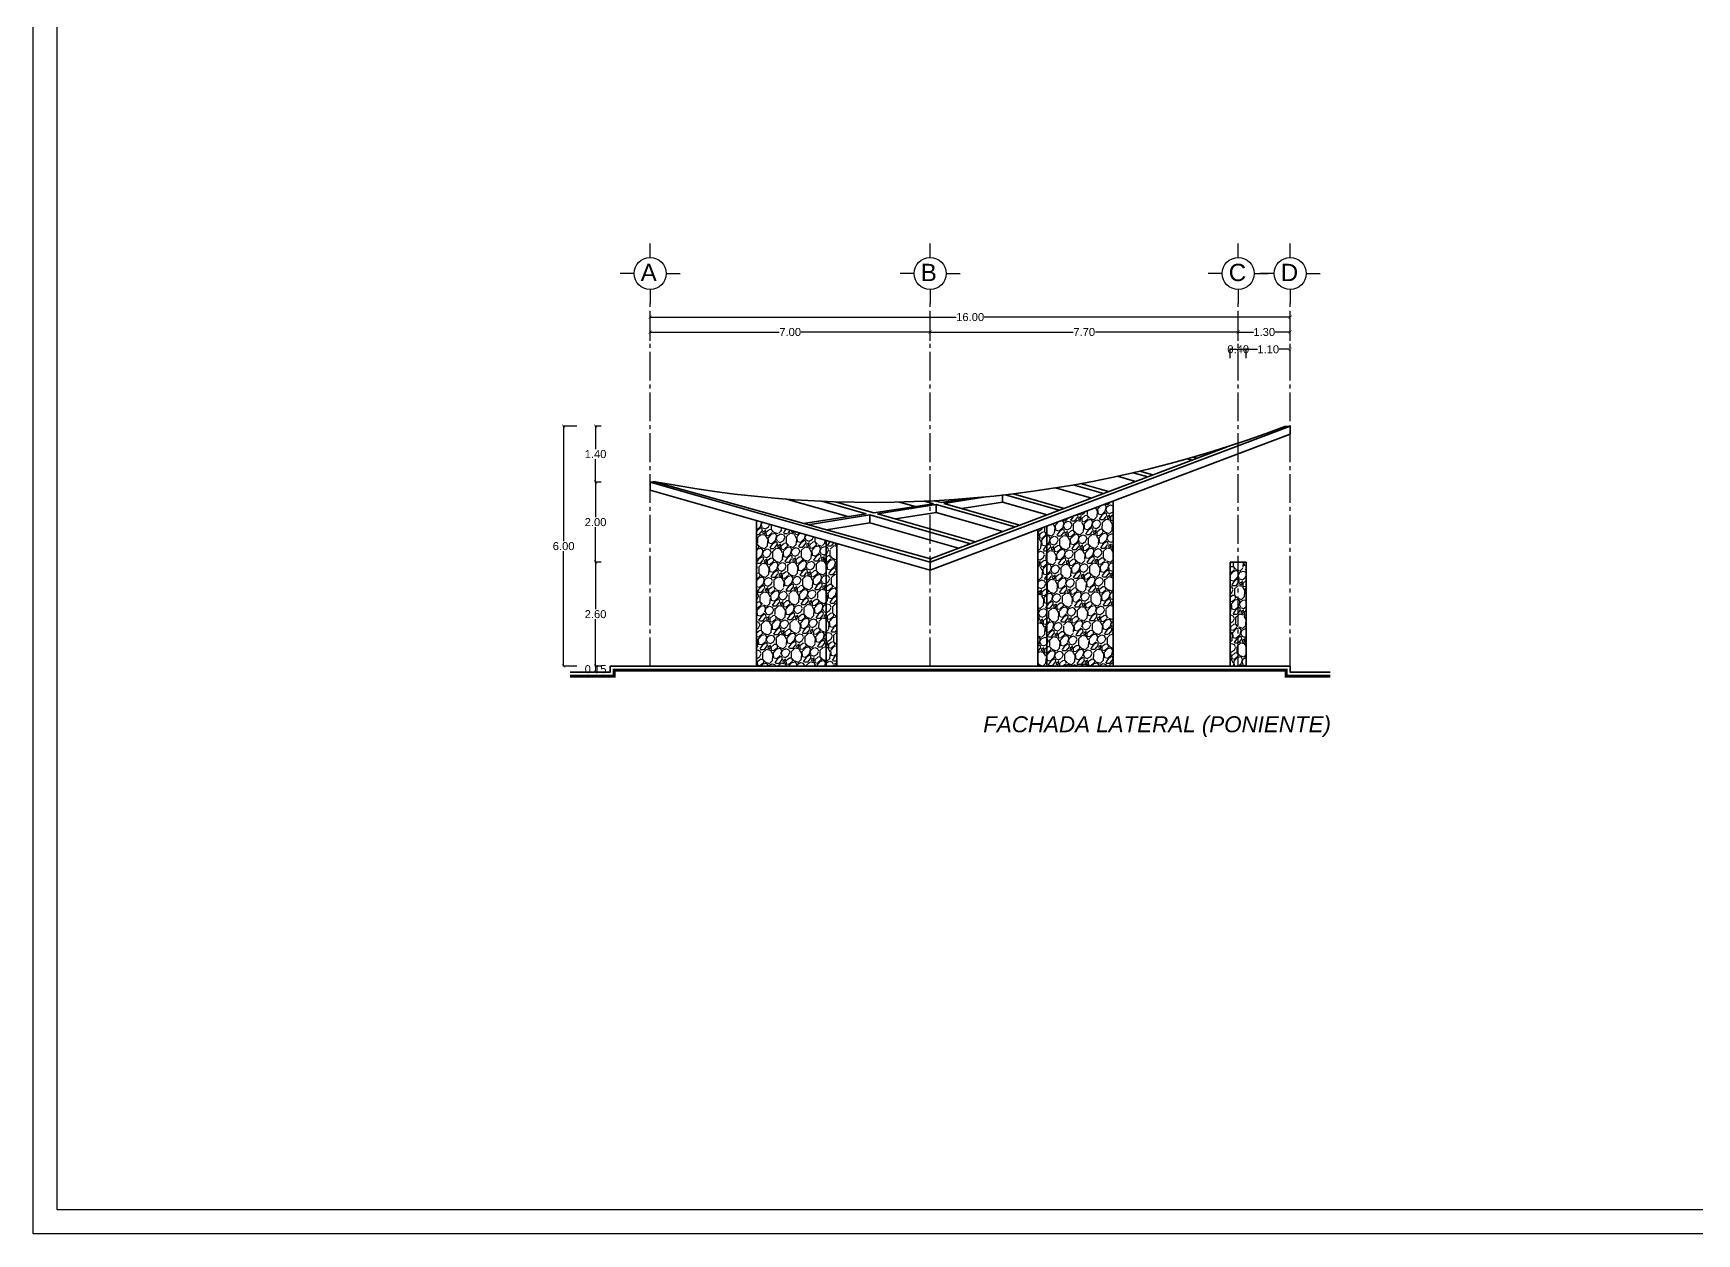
# Model space of a CAD drawing. Header units: millimetres. Extents: x 525387 to 527545, y 2235066 to 2235448.
# Drawn here: x 525706.13 to 525747.71, y 2235081.03 to 2235111.03 of the extents above; entities that cross this region are included whole.
import ezdxf

# ---------------------------------------------------------------- set-up
doc = ezdxf.new("R2010")
doc.units = ezdxf.units.MM
doc.linetypes.add('ACAD_ISO04W100', pattern=[30, 24, -3, 0, -3])
for name, color, linetype in [('auxiliar', 6, 'Continuous'), ('COTAS', 2, 'Continuous'), ('EJES', 1, 'Continuous'), ('pie de plano', 7, 'Continuous')]:
    doc.layers.add(name, color=color, linetype=linetype)
doc.layers.add('muro', color=5, linetype='Continuous', lineweight=35)
doc.styles.add('ARIAL', font='ariali.ttf')
doc.styles.get("Standard").update_dxf_attribs({"font": 'arial.ttf'})
doc.styles.add('STYLE1', font='arial.ttf')
doc.dimstyles.new('ISO-25', dxfattribs={"dimtxt": 0.04, "dimasz": 0.02, "dimexe": 0.02, "dimexo": 0.02, "dimgap": 0.02, "dimtad": 0, "dimtih": 1, "dimtoh": 1, "dimzin": 1, "dimdsep": 46, "dimtxsty": 'Standard', "dimcen": 0.02, "dimazin": 0, "dimtfac": 1, "dimtmove": 0, "dimatfit": 3, "dimfxl": 1, "dimarcsym": 0})
pattern_1 = [(275.5327875, (5.498724, -5.006875), (0.627357439933, -6.0848749077168), [0.068344288, -6.76609672791]), (232.489741, (5.505314, -5.0749), (3.74217211171566, 4.83894904770595), [0.117280944, -11.6108097787]), (180.0304471, (5.4339, -5.167933), (7.55191396506246, -0.027193092701), [0.082696304, -8.18694455882]), (314.793689, (5.393768, -5.399816), (-7.15006420507568, 7.2360379948762), [0.106800904, -10.57328748515]), (340.35365418, (5.469016, -5.475607), (-6.2112252961209, 2.2435454799991), [0.10472674, -10.36796154907]), (44.793689, (5.567646, -5.510818), (-7.2360379948762, -7.15006420507568), [0.106800904, -10.57328748515]), (85.21424047, (5.643437, -5.43557), (-0.71333122817366, -8.30122729232891), [0.141238732, -13.98262306285]), (119.77532837, (5.65522, -5.294825), (-5.84096313304669, 10.17011610938574), [0.133343904, -13.20105132038]), (168.94956562, (5.589002, -5.179085), (-7.61508915936497, 1.46264455522276), [0.1071626, -10.60910913974]), (222.7563583, (5.483826, -5.158545), (4.1484163959916, 3.7781542326201), [0.122342656, -5.99478739]), (269.9174378, (5.393996, -5.241601), (0.00439450178039, -8.26963969519556), [0.158215584, -15.66335450244]), (186.33407483, (5.737153, -5.032337), (-4.6494234474248, -0.5641822458481), [0.054000908, -5.34611316487]), (218.9892344, (5.683482, -5.038295), (5.2092111913373, 4.184398494892), [0.102736396, -10.17092779941]), (272.52, (5.60363, -5.10293), (0.37465666362, -0.343069066526), [0.071841868, -0.64657862169]), (250.71859051, (5.534655, -5.08799), (0.9660320055696, 2.5594214510715), [0.038688264, -3.83012447378]), (339.32140949, (5.52188, -5.12451), (-1.467039057425, 0.654550535856), [0.054713124, -2.680950598]), (78.48375653, (5.57307, -5.14383), (0.279893872407, 1.8101081238946), [0.088863932, -2.87325963058]), (209.08505118, (5.59081, -5.05676), (1.060794796648, 0.406244260766), [0.064257428, -1.54217962337]), (63.909540334, (5.3229, -5.34181), (2.30672067440093, 4.77577383575602), [0.0900176, -8.91176533451]), (117.86617594, (5.36249, -5.260965), (2.7489470335214, -5.27238638634466), [0.075519788, -7.47644313564]), (340.71859051, (5.51588, -4.98814), (-2.5594214510734, 0.9660320055703), [0.07737602, -3.79143671778]), (31.13045967, (5.588914, -5.013692), (-4.55466065591842, -2.71735943692163), [0.0900176, -8.91176533451]), (26.96395478, (5.555187, -5.554513), (-2.4646586598633, -1.1871451850388), [0.08680704, -4.25354686262]), (342.2951406, (5.632557, -5.515152), (-5.8365686334529, 1.90047641053246), [0.072734424, -7.20071867614]), (114.32140949, (5.893965, -5.327464), (-1.1871451851936, 2.4646586597888), [0.07737602, -3.79143671778]), (64.87402464, (5.862097, -5.256955), (-2.96127120995616, -6.24281289332642), [0.085156548, -8.43047519604]), (116.96395478, (5.72586, -5.511046), (1.1871451850216, -2.4646586598716), [0.04340352, -4.29695038262]), (148.829932474, (5.87338, -5.34994), (-1.8416957209974, 0.997619602484), [0.02590292, -2.5643989929]), (213.483756532, (5.85122, -5.33654), (1.403863863194, 0.780900924328), [0.10472674, -1.98981091781]), (233.52900596, (5.76387, -5.394315), (3.0560340014226, 4.0896357028647), [0.0970534, -9.60827297267]), (351.21006753, (5.60679, -5.1747), (-1.092382393783, 0.311481469357), [0.073264776, -1.75835527194]), (40.67722659, (5.679191, -5.185902), (6.58148745787151, 5.68302514879875), [0.127911352, -12.66320181301]), (108.4653959, (5.7762, -5.10253), (1.2503203791624, -3.9001101201699), [0.052301648, -5.17787846362]), (137.52, (5.75963, -5.0529), (-0.71772573014, -0.03158759709), [0.03048, -0.47752]), (167.77643716, (5.74577, -5.391516), (3.9948729113644, -0.90285681148575), [0.070573392, -6.98678815464]), (95.5327875, (5.676796, -5.376573), (-0.6273574399117, 6.08487490771884), [0.136688576, -6.69775243991]), (47.52, (5.6636, -5.2405), (-0.03158759709, 0.71772573014), [0.13208, -0.37592]), (12.8248465, (5.752815, -5.14311), (6.05328730985253, 1.3450831737769), [0.080321912, -7.95186334483]), (301.5746041, (5.83113, -5.12528), (1.155557587977, -1.7469329296997), [0.073965816, -3.62433000775]), (255.16597536, (5.869863, -5.188297), (-2.7717456285411, -10.5491672738024), [0.12042902, -11.92249288459]), (222.94607874, (5.83903, -5.304713), (-4.83455452844896, -4.5274675605078), [0.127405892, -12.61316929125])]

# ---------------------------------------------------------------- blocks, each defined once
blk = doc.blocks.new('_ArchTick')
at = {"color": 0, "linetype": 'ByBlock', "lineweight": 0, "const_width": 0.15}
blk.add_lwpolyline([(-0.5, -0.5), (0.5, 0.5)], dxfattribs=at)
blk = doc.blocks.new('*D353')
at = {"layer": 'COTAS', "color": 0, "linetype": 'Continuous', "lineweight": -2, "transparency": 16777216}
for p, q in [((525720.329, 2235095.216), (525720.167, 2235095.216)), ((525720.187, 2235095.216), (525720.187, 2235095.066)), ((525720.329, 2235095.066), (525720.167, 2235095.066))]:
    blk.add_line(p, q, dxfattribs=at)
at = {"layer": 'Defpoints', "color": 0, "linetype": 'Continuous', "transparency": 16777216}
for p in [(525720.349, 2235095.216), (525720.187, 2235095.066), (525720.349, 2235095.066)]:
    blk.add_point(p, dxfattribs=at)
at = {"layer": 'COTAS', "color": 0, "linetype": 'Continuous', "lineweight": -2, "transparency": 16777216, "xscale": 0.08, "yscale": 0.08, "zscale": 0.08}
for p, rotation in [((525720.187, 2235095.216), 90), ((525720.187, 2235095.066), 270)]:
    blk.add_blockref('_ArchTick', p, dxfattribs=dict(at, rotation=rotation))
at = {"layer": 'COTAS', "color": 0, "linetype": 'Continuous', "lineweight": -3, "transparency": 16777216, "insert": (525720.187, 2235095.141), "char_height": 0.2, "attachment_point": 5}
blk.add_mtext('0.15', dxfattribs=at)
blk = doc.blocks.new('*D354')
at = {"layer": 'COTAS', "color": 0, "linetype": 'Continuous', "lineweight": -2, "transparency": 16777216}
for p, q in [((525720.329, 2235097.816), (525720.167, 2235097.816)), ((525720.187, 2235097.816), (525720.187, 2235096.639)), ((525720.187, 2235095.216), (525720.187, 2235096.394)), ((525720.329, 2235095.216), (525720.167, 2235095.216))]:
    blk.add_line(p, q, dxfattribs=at)
at = {"layer": 'Defpoints', "color": 0, "linetype": 'Continuous', "transparency": 16777216}
for p in [(525720.187, 2235097.816), (525720.349, 2235097.816), (525720.349, 2235095.216)]:
    blk.add_point(p, dxfattribs=at)
at = {"layer": 'COTAS', "color": 0, "linetype": 'Continuous', "lineweight": -2, "transparency": 16777216, "xscale": 0.08, "yscale": 0.08, "zscale": 0.08}
for p, rotation in [((525720.187, 2235097.816), 90), ((525720.187, 2235095.216), 270)]:
    blk.add_blockref('_ArchTick', p, dxfattribs=dict(at, rotation=rotation))
at = {"layer": 'COTAS', "color": 0, "linetype": 'Continuous', "lineweight": -3, "transparency": 16777216, "insert": (525720.187, 2235096.516), "char_height": 0.2, "attachment_point": 5}
blk.add_mtext('2.60', dxfattribs=at)
blk = doc.blocks.new('*D355')
at = {"layer": 'COTAS', "color": 0, "linetype": 'Continuous', "lineweight": -2, "transparency": 16777216}
for p, q in [((525720.329, 2235099.816), (525720.167, 2235099.816)), ((525720.187, 2235099.816), (525720.187, 2235098.939)), ((525720.187, 2235097.816), (525720.187, 2235098.694)), ((525720.329, 2235097.816), (525720.167, 2235097.816))]:
    blk.add_line(p, q, dxfattribs=at)
at = {"layer": 'Defpoints', "color": 0, "linetype": 'Continuous', "transparency": 16777216}
for p in [(525720.187, 2235099.816), (525720.349, 2235099.816), (525720.349, 2235097.816)]:
    blk.add_point(p, dxfattribs=at)
at = {"layer": 'COTAS', "color": 0, "linetype": 'Continuous', "lineweight": -2, "transparency": 16777216, "xscale": 0.08, "yscale": 0.08, "zscale": 0.08}
for p, rotation in [((525720.187, 2235099.816), 90), ((525720.187, 2235097.816), 270)]:
    blk.add_blockref('_ArchTick', p, dxfattribs=dict(at, rotation=rotation))
at = {"layer": 'COTAS', "color": 0, "linetype": 'Continuous', "lineweight": -3, "transparency": 16777216, "insert": (525720.187, 2235098.816), "char_height": 0.2, "attachment_point": 5}
blk.add_mtext('2.00', dxfattribs=at)
blk = doc.blocks.new('*D356')
at = {"layer": 'COTAS', "color": 0, "linetype": 'Continuous', "lineweight": -2, "transparency": 16777216}
for p, q in [((525720.329, 2235101.216), (525720.167, 2235101.216)), ((525720.187, 2235101.216), (525720.187, 2235100.639)), ((525720.187, 2235099.816), (525720.187, 2235100.394)), ((525720.329, 2235099.816), (525720.167, 2235099.816))]:
    blk.add_line(p, q, dxfattribs=at)
at = {"layer": 'Defpoints', "color": 0, "linetype": 'Continuous', "transparency": 16777216}
for p in [(525720.187, 2235101.216), (525720.349, 2235101.216), (525720.349, 2235099.816)]:
    blk.add_point(p, dxfattribs=at)
at = {"layer": 'COTAS', "color": 0, "linetype": 'Continuous', "lineweight": -2, "transparency": 16777216, "xscale": 0.08, "yscale": 0.08, "zscale": 0.08}
for p, rotation in [((525720.187, 2235101.216), 90), ((525720.187, 2235099.816), 270)]:
    blk.add_blockref('_ArchTick', p, dxfattribs=dict(at, rotation=rotation))
at = {"layer": 'COTAS', "color": 0, "linetype": 'Continuous', "lineweight": -3, "transparency": 16777216, "insert": (525720.187, 2235100.516), "char_height": 0.2, "attachment_point": 5}
blk.add_mtext('1.40', dxfattribs=at)
blk = doc.blocks.new('*D357')
at = {"layer": 'COTAS', "color": 0, "linetype": 'Continuous', "lineweight": -2, "transparency": 16777216}
for p, q in [((525719.722, 2235101.216), (525719.369, 2235101.216)), ((525719.389, 2235101.216), (525719.389, 2235098.339)), ((525719.389, 2235095.216), (525719.389, 2235098.094)), ((525719.722, 2235095.216), (525719.369, 2235095.216))]:
    blk.add_line(p, q, dxfattribs=at)
at = {"layer": 'Defpoints', "color": 0, "linetype": 'Continuous', "transparency": 16777216}
for p in [(525719.389, 2235101.216), (525719.742, 2235101.216), (525719.742, 2235095.216)]:
    blk.add_point(p, dxfattribs=at)
at = {"layer": 'COTAS', "color": 0, "linetype": 'Continuous', "lineweight": -2, "transparency": 16777216, "xscale": 0.08, "yscale": 0.08, "zscale": 0.08}
for p, rotation in [((525719.389, 2235101.216), 90), ((525719.389, 2235095.216), 270)]:
    blk.add_blockref('_ArchTick', p, dxfattribs=dict(at, rotation=rotation))
at = {"layer": 'COTAS', "color": 0, "linetype": 'Continuous', "lineweight": -3, "transparency": 16777216, "insert": (525719.389, 2235098.216), "char_height": 0.2, "attachment_point": 5}
blk.add_mtext('6.00', dxfattribs=at)
blk = doc.blocks.new('EJE')
at = {"layer": 'EJES', "color": 2}
for p, q in [((-0.78, 0.416), (-0.78, 0.78)), ((-1.196, 0), (-1.56, 0)), ((-0.364, 0), (0, 0)), ((-0.78, -0.416), (-0.78, -0.78))]:
    blk.add_line(p, q, dxfattribs=at)
at = {"layer": 'EJES', "color": 4}
blk.add_circle((-0.78, 0), 0.416, dxfattribs=at)
blk = doc.blocks.new('*D358')
at = {"layer": 'COTAS', "color": 0, "linetype": 'Continuous', "lineweight": -2, "transparency": 16777216}
for p, q in [((525721.551, 2235103.346), (525721.551, 2235103.587)), ((525721.551, 2235103.567), (525724.773, 2235103.567)), ((525728.551, 2235103.567), (525725.33, 2235103.567)), ((525728.551, 2235103.346), (525728.551, 2235103.587))]:
    blk.add_line(p, q, dxfattribs=at)
at = {"layer": 'Defpoints', "color": 0, "linetype": 'Continuous', "transparency": 16777216}
for p in [(525728.551, 2235103.567), (525721.551, 2235103.326), (525728.551, 2235103.326)]:
    blk.add_point(p, dxfattribs=at)
at = {"layer": 'COTAS', "color": 0, "linetype": 'Continuous', "lineweight": -2, "transparency": 16777216, "xscale": 0.08, "yscale": 0.08, "zscale": 0.08, "rotation": 180}
blk.add_blockref('_ArchTick', (525721.551, 2235103.567), dxfattribs=at)
at = {"layer": 'COTAS', "color": 0, "linetype": 'Continuous', "lineweight": -2, "transparency": 16777216, "xscale": 0.08, "yscale": 0.08, "zscale": 0.08}
blk.add_blockref('_ArchTick', (525728.551, 2235103.567), dxfattribs=at)
at = {"layer": 'COTAS', "color": 0, "linetype": 'Continuous', "lineweight": -3, "transparency": 16777216, "insert": (525725.051, 2235103.567), "char_height": 0.2, "attachment_point": 5}
blk.add_mtext('7.00', dxfattribs=at)
blk = doc.blocks.new('*D359')
at = {"layer": 'COTAS', "color": 0, "linetype": 'Continuous', "lineweight": -2, "transparency": 16777216}
for p, q in [((525728.551, 2235103.346), (525728.551, 2235103.587)), ((525728.551, 2235103.567), (525732.123, 2235103.567)), ((525736.251, 2235103.567), (525732.68, 2235103.567)), ((525736.251, 2235103.346), (525736.251, 2235103.587))]:
    blk.add_line(p, q, dxfattribs=at)
at = {"layer": 'Defpoints', "color": 0, "linetype": 'Continuous', "transparency": 16777216}
for p in [(525736.251, 2235103.567), (525728.551, 2235103.326), (525736.251, 2235103.326)]:
    blk.add_point(p, dxfattribs=at)
at = {"layer": 'COTAS', "color": 0, "linetype": 'Continuous', "lineweight": -2, "transparency": 16777216, "xscale": 0.08, "yscale": 0.08, "zscale": 0.08, "rotation": 180}
blk.add_blockref('_ArchTick', (525728.551, 2235103.567), dxfattribs=at)
at = {"layer": 'COTAS', "color": 0, "linetype": 'Continuous', "lineweight": -2, "transparency": 16777216, "xscale": 0.08, "yscale": 0.08, "zscale": 0.08}
blk.add_blockref('_ArchTick', (525736.251, 2235103.567), dxfattribs=at)
at = {"layer": 'COTAS', "color": 0, "linetype": 'Continuous', "lineweight": -3, "transparency": 16777216, "insert": (525732.401, 2235103.567), "char_height": 0.2, "attachment_point": 5}
blk.add_mtext('7.70', dxfattribs=at)
blk = doc.blocks.new('*D360')
at = {"layer": 'COTAS', "color": 0, "linetype": 'Continuous', "lineweight": -2, "transparency": 16777216}
for p, q in [((525736.251, 2235103.346), (525736.251, 2235103.587)), ((525736.251, 2235103.567), (525736.631, 2235103.567)), ((525737.551, 2235103.567), (525737.171, 2235103.567)), ((525737.551, 2235103.346), (525737.551, 2235103.587))]:
    blk.add_line(p, q, dxfattribs=at)
at = {"layer": 'Defpoints', "color": 0, "linetype": 'Continuous', "transparency": 16777216}
for p in [(525737.551, 2235103.567), (525736.251, 2235103.326), (525737.551, 2235103.326)]:
    blk.add_point(p, dxfattribs=at)
at = {"layer": 'COTAS', "color": 0, "linetype": 'Continuous', "lineweight": -2, "transparency": 16777216, "xscale": 0.08, "yscale": 0.08, "zscale": 0.08, "rotation": 180}
blk.add_blockref('_ArchTick', (525736.251, 2235103.567), dxfattribs=at)
at = {"layer": 'COTAS', "color": 0, "linetype": 'Continuous', "lineweight": -2, "transparency": 16777216, "xscale": 0.08, "yscale": 0.08, "zscale": 0.08}
blk.add_blockref('_ArchTick', (525737.551, 2235103.567), dxfattribs=at)
at = {"layer": 'COTAS', "color": 0, "linetype": 'Continuous', "lineweight": -3, "transparency": 16777216, "insert": (525736.901, 2235103.567), "char_height": 0.2, "attachment_point": 5}
blk.add_mtext('1.30', dxfattribs=at)
blk = doc.blocks.new('*D361')
at = {"layer": 'COTAS', "color": 0, "linetype": 'Continuous', "lineweight": -2, "transparency": 16777216}
for p, q in [((525736.051, 2235102.914), (525736.051, 2235103.155)), ((525736.051, 2235103.135), (525736.451, 2235103.135)), ((525736.451, 2235102.914), (525736.451, 2235103.155))]:
    blk.add_line(p, q, dxfattribs=at)
at = {"layer": 'Defpoints', "color": 0, "linetype": 'Continuous', "transparency": 16777216}
for p in [(525736.451, 2235103.135), (525736.051, 2235102.894), (525736.451, 2235102.894)]:
    blk.add_point(p, dxfattribs=at)
at = {"layer": 'COTAS', "color": 0, "linetype": 'Continuous', "lineweight": -2, "transparency": 16777216, "xscale": 0.08, "yscale": 0.08, "zscale": 0.08, "rotation": 180}
blk.add_blockref('_ArchTick', (525736.051, 2235103.135), dxfattribs=at)
at = {"layer": 'COTAS', "color": 0, "linetype": 'Continuous', "lineweight": -2, "transparency": 16777216, "xscale": 0.08, "yscale": 0.08, "zscale": 0.08}
blk.add_blockref('_ArchTick', (525736.451, 2235103.135), dxfattribs=at)
at = {"layer": 'COTAS', "color": 0, "linetype": 'Continuous', "lineweight": -3, "transparency": 16777216, "insert": (525736.251, 2235103.135), "char_height": 0.2, "attachment_point": 5}
blk.add_mtext('0.40', dxfattribs=at)
blk = doc.blocks.new('*D362')
at = {"layer": 'COTAS', "color": 0, "linetype": 'Continuous', "lineweight": -2, "transparency": 16777216}
for p, q in [((525721.551, 2235103.72), (525721.551, 2235103.96)), ((525721.551, 2235103.94), (525729.203, 2235103.94)), ((525737.551, 2235103.94), (525729.899, 2235103.94)), ((525737.551, 2235103.72), (525737.551, 2235103.96))]:
    blk.add_line(p, q, dxfattribs=at)
at = {"layer": 'Defpoints', "color": 0, "linetype": 'Continuous', "transparency": 16777216}
for p in [(525737.551, 2235103.94), (525721.551, 2235103.7), (525737.551, 2235103.7)]:
    blk.add_point(p, dxfattribs=at)
at = {"layer": 'COTAS', "color": 0, "linetype": 'Continuous', "lineweight": -2, "transparency": 16777216, "xscale": 0.08, "yscale": 0.08, "zscale": 0.08, "rotation": 180}
blk.add_blockref('_ArchTick', (525721.551, 2235103.94), dxfattribs=at)
at = {"layer": 'COTAS', "color": 0, "linetype": 'Continuous', "lineweight": -2, "transparency": 16777216, "xscale": 0.08, "yscale": 0.08, "zscale": 0.08}
blk.add_blockref('_ArchTick', (525737.551, 2235103.94), dxfattribs=at)
at = {"layer": 'COTAS', "color": 0, "linetype": 'Continuous', "lineweight": -3, "transparency": 16777216, "insert": (525729.551, 2235103.94), "char_height": 0.2, "attachment_point": 5}
blk.add_mtext('16.00', dxfattribs=at)
blk = doc.blocks.new('*D363')
at = {"layer": 'COTAS', "color": 0, "linetype": 'Continuous', "lineweight": -2, "transparency": 16777216}
for p, q in [((525736.451, 2235102.914), (525736.451, 2235103.155)), ((525736.451, 2235103.135), (525736.731, 2235103.135)), ((525737.551, 2235103.135), (525737.271, 2235103.135)), ((525737.551, 2235102.914), (525737.551, 2235103.155))]:
    blk.add_line(p, q, dxfattribs=at)
at = {"layer": 'Defpoints', "color": 0, "linetype": 'Continuous', "transparency": 16777216}
for p in [(525737.551, 2235103.135), (525736.451, 2235102.894), (525737.551, 2235102.894)]:
    blk.add_point(p, dxfattribs=at)
at = {"layer": 'COTAS', "color": 0, "linetype": 'Continuous', "lineweight": -2, "transparency": 16777216, "xscale": 0.08, "yscale": 0.08, "zscale": 0.08, "rotation": 180}
blk.add_blockref('_ArchTick', (525736.451, 2235103.135), dxfattribs=at)
at = {"layer": 'COTAS', "color": 0, "linetype": 'Continuous', "lineweight": -2, "transparency": 16777216, "xscale": 0.08, "yscale": 0.08, "zscale": 0.08}
blk.add_blockref('_ArchTick', (525737.551, 2235103.135), dxfattribs=at)
at = {"layer": 'COTAS', "color": 0, "linetype": 'Continuous', "lineweight": -3, "transparency": 16777216, "insert": (525737.001, 2235103.135), "char_height": 0.2, "attachment_point": 5}
blk.add_mtext('1.10', dxfattribs=at)

msp = doc.modelspace()

# ---------------------------------------------------------------- hatches: boundary and pattern name
at = {"layer": 'muro', "linetype": 'Continuous', "lineweight": -3}
h = msp.add_hatch(dxfattribs=at)
h.set_pattern_fill('GRAVEL', color=41, scale=0.02, angle=47.52)
h.set_pattern_definition(pattern_1)
h.paths.add_polyline_path([(525733.127, 2235099.345), (525731.241, 2235098.633), (525731.241, 2235095.216), (525733.127, 2235095.216)])
h = msp.add_hatch(dxfattribs=at)
h.set_pattern_fill('GRAVEL', color=41, scale=0.02, angle=47.52)
h.set_pattern_definition(pattern_1)
h.paths.add_polyline_path([(525726.215, 2235098.284), (525724.209, 2235098.857), (525724.209, 2235095.216), (525726.215, 2235095.216)])
h = msp.add_hatch(dxfattribs=at)
h.set_pattern_fill('GRAVEL', color=41, scale=0.02, angle=47.52)
h.set_pattern_definition(pattern_1)
h.paths.add_polyline_path([(525736.451, 2235097.816), (525736.051, 2235097.816), (525736.051, 2235095.216), (525736.451, 2235095.216)])

# ---------------------------------------------------------------- linework, layer by layer
at = {"layer": 'auxiliar', "color": 1, "linetype": 'Continuous', "lineweight": -3}
for points in [[(525706.131, 2235141.033), (525796.131, 2235141.033), (525796.131, 2235081.033), (525706.131, 2235081.033)], [(525706.731, 2235140.433), (525795.531, 2235140.433), (525795.531, 2235081.633), (525706.731, 2235081.633)]]:
    msp.add_lwpolyline(points, close=True, dxfattribs=at)
at = {"layer": 'EJES', "linetype": 'ACAD_ISO04W100', "ltscale": 0.03}
for p, q in [((525721.551, 2235095.216), (525721.551, 2235104.282)), ((525728.551, 2235095.216), (525728.551, 2235104.282)), ((525736.251, 2235095.216), (525736.251, 2235104.282)), ((525737.551, 2235095.216), (525737.551, 2235104.282))]:
    msp.add_line(p, q, dxfattribs=at)
at = {"layer": 'muro'}
for p, q in [((525728.551, 2235097.816), (525737.551, 2235101.216)), ((525728.551, 2235097.616), (525737.551, 2235101.016)), ((525737.417, 2235101.205), (525737.551, 2235101.216)), ((525737.551, 2235101.216), (525737.551, 2235101.016)), ((525721.551, 2235099.816), (525721.551, 2235099.616)), ((525721.551, 2235099.816), (525728.551, 2235097.816)), ((525721.551, 2235099.616), (525728.551, 2235097.616)), ((525733.127, 2235099.345), (525733.127, 2235095.216)), ((525724.209, 2235098.857), (525724.209, 2235095.216)), ((525731.463, 2235098.717), (525731.463, 2235095.216)), ((525725.955, 2235098.358), (525725.955, 2235095.216)), ((525728.558, 2235097.897), (525728.551, 2235097.816)), ((525728.551, 2235097.816), (525728.551, 2235097.616)), ((525736.051, 2235097.816), (525736.051, 2235095.216)), ((525736.051, 2235097.816), (525736.451, 2235097.816)), ((525736.451, 2235097.816), (525736.451, 2235095.216))]:
    msp.add_line(p, q, dxfattribs=at)
at = {"layer": 'muro', "color": 3}
for p, q in [((525728.558, 2235097.897), (525735.958, 2235100.693)), ((525733.788, 2235100.089), (525734.113, 2235099.996)), ((525734.983, 2235100.399), (525735.095, 2235100.367)), ((525735.128, 2235100.44), (525735.22, 2235100.414)), ((525721.678, 2235099.828), (525721.551, 2235099.816)), ((525721.663, 2235099.826), (525728.558, 2235097.897)), ((525731.686, 2235099.673), (525732.58, 2235099.417)), ((525732.127, 2235099.746), (525732.882, 2235099.531)), ((525732.305, 2235099.778), (525733.006, 2235099.578)), ((525733.236, 2235099.964), (525733.687, 2235099.835)), ((525733.629, 2235100.052), (525733.988, 2235099.949)), ((525724.961, 2235099.391), (525726.493, 2235098.953)), ((525725.845, 2235099.339), (525726.951, 2235099.022)), ((525726.18, 2235099.326), (525727.141, 2235099.051)), ((525727.141, 2235099.051), (525728.635, 2235099.276)), ((525727.231, 2235099.025), (525728.702, 2235099.256)), ((525727.787, 2235099.318), (525728.176, 2235099.207)), ((525728.413, 2235099.339), (525728.635, 2235099.276)), ((525728.66, 2235099.351), (525728.824, 2235099.304)), ((525728.702, 2235099.256), (525728.702, 2235099.056)), ((525728.702, 2235099.256), (525730.668, 2235098.695)), ((525728.824, 2235099.304), (525729.532, 2235099.411)), ((525728.889, 2235099.286), (525729.888, 2235099.443)), ((525728.889, 2235099.286), (525730.793, 2235098.742)), ((525729.341, 2235099.157), (525730.36, 2235099.317)), ((525730.36, 2235099.317), (525730.36, 2235099.492)), ((525730.36, 2235099.317), (525731.473, 2235098.999)), ((525730.423, 2235099.499), (525731.775, 2235099.113)), ((525730.627, 2235099.523), (525731.9, 2235099.16)), ((525725.381, 2235098.786), (525726.951, 2235099.022)), ((525725.498, 2235098.753), (525727.044, 2235098.996)), ((525727.044, 2235098.996), (525727.044, 2235098.796)), ((525727.044, 2235098.996), (525729.562, 2235098.277)), ((525727.231, 2235099.025), (525729.686, 2235098.324)), ((525727.683, 2235098.896), (525728.702, 2235099.056)), ((525728.702, 2235099.056), (525730.367, 2235098.581)), ((525725.956, 2235098.625), (525727.044, 2235098.796)), ((525727.044, 2235098.796), (525729.26, 2235098.163)), ((525731.241, 2235098.633), (525731.241, 2235095.216)), ((525726.215, 2235098.284), (525726.215, 2235095.216))]:
    msp.add_line(p, q, dxfattribs=at)
at = {"layer": 'muro', "const_width": 0.08}
msp.add_lwpolyline([(525719.551, 2235094.966), (525720.651, 2235094.966), (525720.651, 2235095.116), (525737.451, 2235095.116), (525737.451, 2235094.966), (525738.551, 2235094.966)], dxfattribs=at)
at = {"layer": 'muro'}
msp.add_lwpolyline([(525719.551, 2235095.066), (525720.551, 2235095.066), (525720.551, 2235095.216), (525737.551, 2235095.216), (525737.551, 2235095.066), (525738.551, 2235095.066)], dxfattribs=at)
at = {"layer": 'muro', "color": 2}
msp.add_arc((525727.123, 2235128.227), 28.917, 259.1468, 290.8545, dxfattribs=at)

# ---------------------------------------------------------------- block references
at = {"layer": 'EJES', "lineweight": -3, "xscale": 0.9600000000000002, "yscale": 0.9600000000000002, "zscale": 0.9600000000000002}
for p in [(525722.3, 2235105.031), (525729.3, 2235105.031), (525737, 2235105.031), (525738.3, 2235105.031)]:
    msp.add_blockref('EJE', p, dxfattribs=at)

# ---------------------------------------------------------------- texts
at = {"layer": 'EJES', "color": 7, "lineweight": -3, "style": 'STYLE1'}
for s, p in [('A', (525721.314, 2235104.84)), ('B', (525728.314, 2235104.84)), ('C', (525736.014, 2235104.84)), ('D', (525737.314, 2235104.84))]:
    msp.add_text(s, height=0.432, dxfattribs=at).set_placement(p)
at = {"layer": 'pie de plano', "style": 'ARIAL'}
msp.add_text('FACHADA LATERAL (PONIENTE)', height=0.4, dxfattribs=at).set_placement((525729.877, 2235093.565))

# ---------------------------------------------------------------- dimensions: what is measured, and where the dimension line sits
at = {"layer": 'COTAS', "linetype": 'Continuous', "lineweight": -3}
for base, p1, p2, picture, middle in [((525737.551, 2235103.94), (525721.551, 2235103.7), (525737.551, 2235103.7), '*D362', (525729.551, 2235103.94)), ((525728.551, 2235103.567), (525721.551, 2235103.326), (525728.551, 2235103.326), '*D358', (525725.051, 2235103.567)), ((525736.251, 2235103.567), (525728.551, 2235103.326), (525736.251, 2235103.326), '*D359', (525732.401, 2235103.567)), ((525737.551, 2235103.567), (525736.251, 2235103.326), (525737.551, 2235103.326), '*D360', (525736.901, 2235103.567)), ((525737.551, 2235103.135), (525736.451, 2235102.894), (525737.551, 2235102.894), '*D363', (525737.001, 2235103.135))]:
    dim = msp.add_linear_dim(base=base, p1=p1, p2=p2, dimstyle='ISO-25', override={"dimtxt": 0.2, "dimasz": 0.08, "dimblk1": 'ArchTick', "dimblk2": 'ArchTick', "dimsah": 1}, dxfattribs=at)
    dim.commit()
    dim.dimension.update_dxf_attribs({"geometry": picture, "text_midpoint": middle})
dim = msp.add_linear_dim(base=(525736.451, 2235103.135), p1=(525736.051, 2235102.894), p2=(525736.451, 2235102.894), dimstyle='ISO-25', override={"dimtxt": 0.2, "dimasz": 0.08, "dimblk1": 'ArchTick', "dimblk2": 'ArchTick', "dimsah": 1}, dxfattribs=at)
dim.commit()
dim.dimension.update_dxf_attribs({"geometry": '*D361', "text_midpoint": (525736.251, 2235103.135), "dimtype": 160})
for p1, p2, distance, picture, middle in [((525719.742, 2235095.216), (525719.742, 2235101.216), 0.353, '*D357', (525719.389, 2235098.216)), ((525720.349, 2235099.816), (525720.349, 2235101.216), 0.162, '*D356', (525720.187, 2235100.516)), ((525720.349, 2235097.816), (525720.349, 2235099.816), 0.162, '*D355', (525720.187, 2235098.816)), ((525720.349, 2235095.216), (525720.349, 2235097.816), 0.162, '*D354', (525720.187, 2235096.516))]:
    dim = msp.add_aligned_dim(p1=p1, p2=p2, distance=distance, dimstyle='ISO-25', override={"dimtxt": 0.2, "dimasz": 0.08, "dimblk1": 'ArchTick', "dimblk2": 'ArchTick', "dimsah": 1}, dxfattribs=at)
    dim.commit()
    dim.dimension.update_dxf_attribs({"geometry": picture, "text_midpoint": middle})
dim = msp.add_linear_dim(base=(525720.187, 2235095.066), p1=(525720.349, 2235095.216), p2=(525720.349, 2235095.066), angle=270, dimstyle='ISO-25', override={"dimtxt": 0.2, "dimasz": 0.08, "dimblk1": 'ArchTick', "dimblk2": 'ArchTick', "dimsah": 1}, dxfattribs=at)
dim.commit()
dim.dimension.update_dxf_attribs({"geometry": '*D353', "text_midpoint": (525720.187, 2235095.141), "dimtype": 161})

doc.saveas('drawing.dxf')
